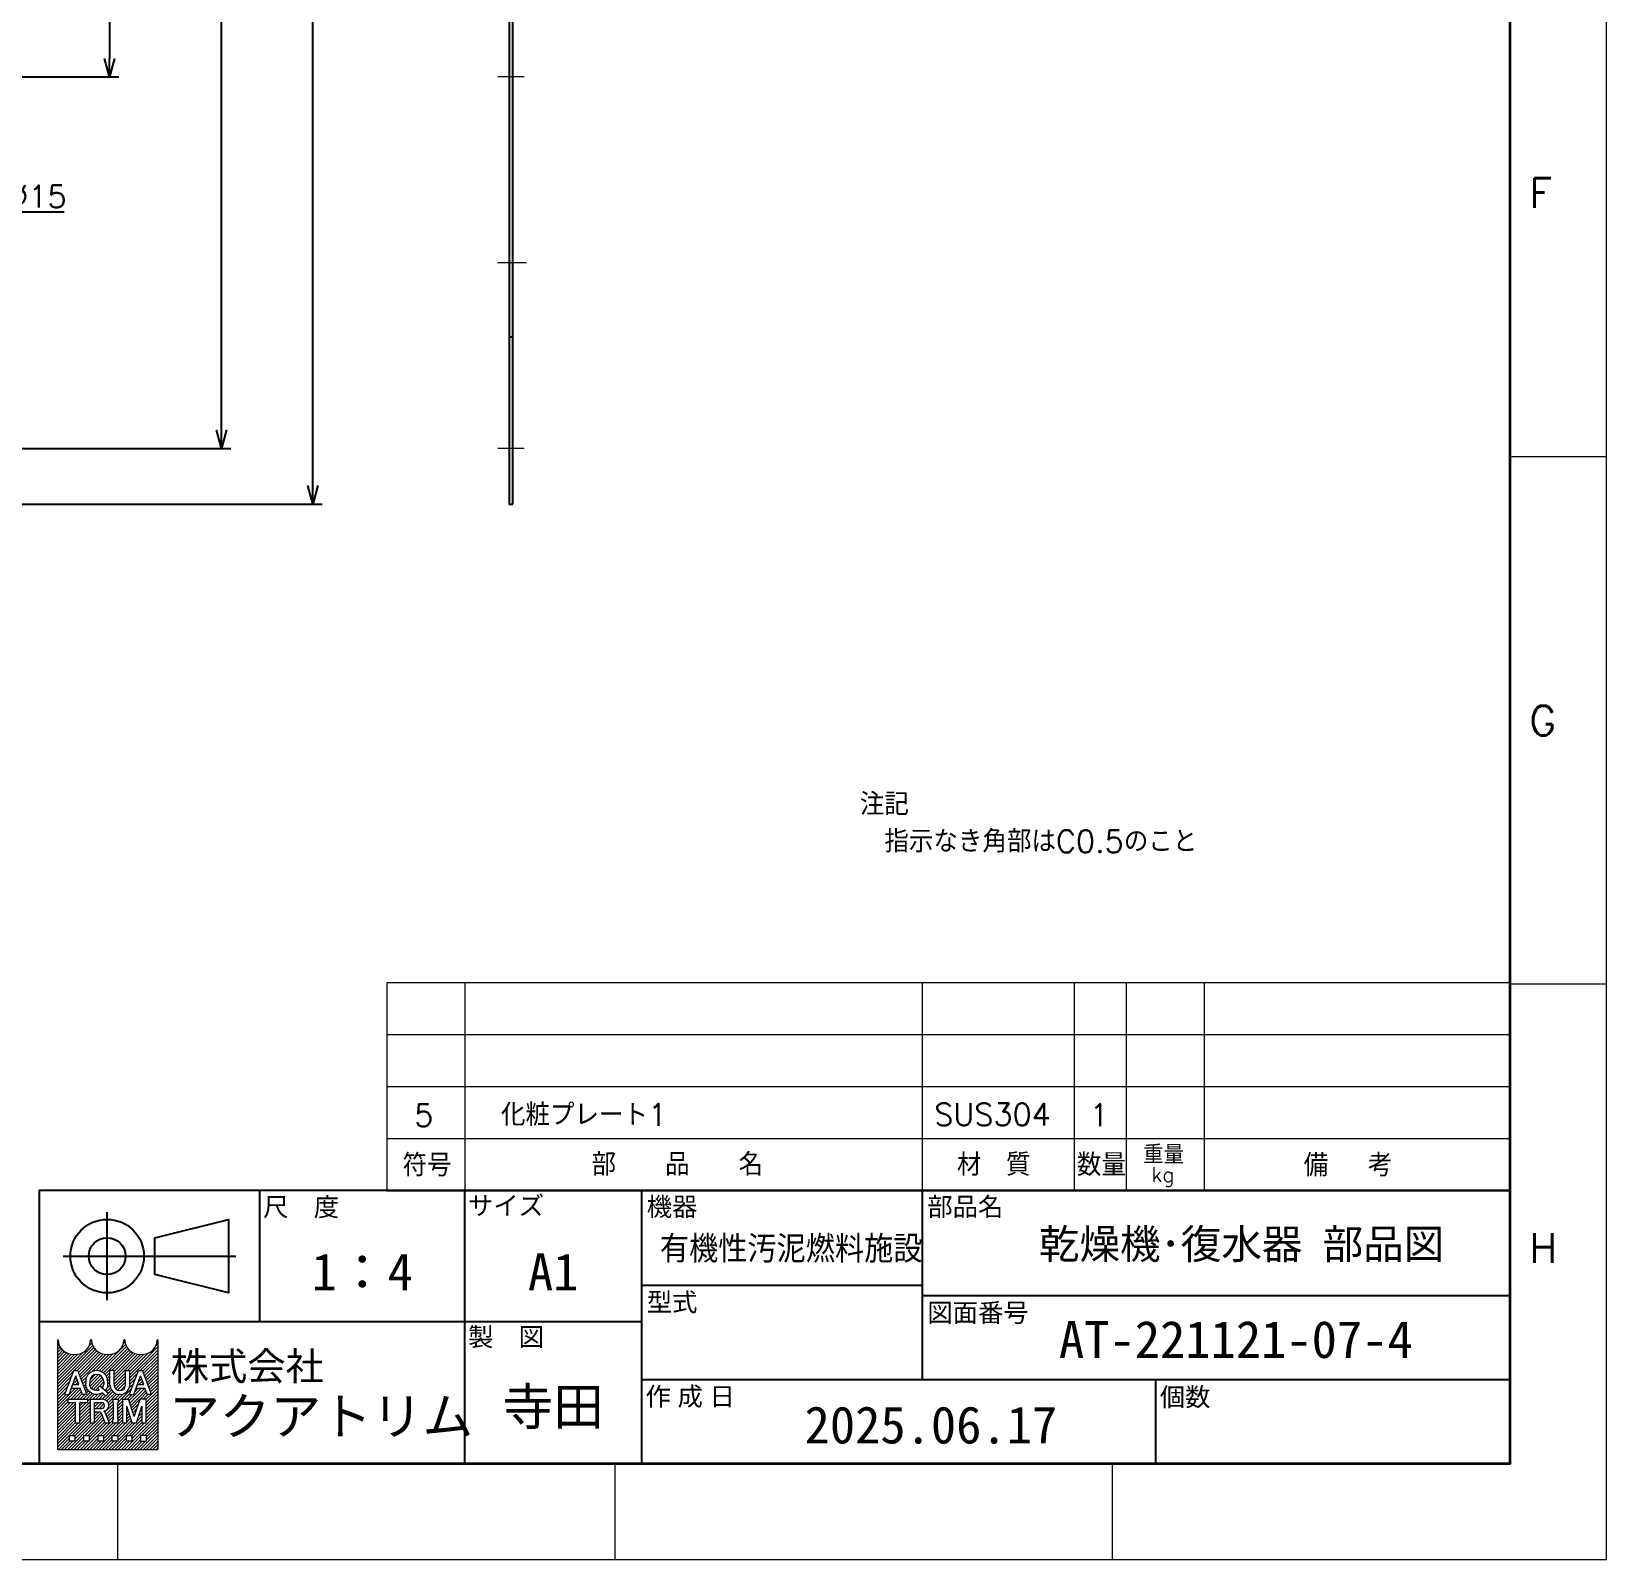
# Model space of a CAD drawing. Header units: millimetres. Extents: x 0 to 3313, y -19 to 2332.
# Drawn here: x 2465 to 3313, y 0 to 823 of the extents above; entities that cross this region are included whole.
import ezdxf
from ezdxf.enums import TextEntityAlignment as Align

# ---------------------------------------------------------------- set-up
doc = ezdxf.new("R2010")
doc.units = ezdxf.units.MM
doc.header["$LTSCALE"] = 1.6
doc.header["$PDMODE"] = 99
doc.header["$PDSIZE"] = 1
doc.linetypes.add('CENTER2', pattern=[28.575000000000003, 19.05, -3.175, 3.175, -3.175])
for name, color, linetype, lineweight in [('05_CENTER', 4, 'CENTER2', 13), ('07_TEXT', 3, 'Continuous', 13), ('08_DIM', 3, 'Continuous', 13), ('90_FRAME', 5, 'Continuous', 35)]:
    doc.layers.add(name, color=color, linetype=linetype, lineweight=lineweight)
doc.layers.add('91_BLANK', color=5, linetype='Continuous', lineweight=0, plot=False)
doc.styles.add('KSS_TXT', font='txt.shx', dxfattribs={"bigfont": 'extfont2.shx'})
doc.styles.add('MS_G', font='MS Gothic.ttf')
doc.styles.get("Standard").update_dxf_attribs({"font": 'txt.shx', "bigfont": 'extfont2.shx'})
doc.styles.add('表題用', font='MS PGothic.ttf')
doc.dimstyles.new('KSS_DIM', dxfattribs={"dimscale": 4, "dimtxt": 3, "dimasz": 2.5, "dimexe": 1.25, "dimexo": 0.625, "dimtad": 1, "dimdsep": 46, "dimtxsty": 'KSS_TXT', "dimblk": 'OPEN30', "dimcen": 0, "dimazin": 2, "dimtfac": 0.75, "dimtmove": 0, "dimatfit": 3, "dimldrblk": 'OPEN30', "dimfxl": 1.25, "dimtolj": 1, "dimarcsym": 0})
doc.dimstyles.new('KSS_DIM$3', dxfattribs={"dimscale": 4, "dimtxt": 3, "dimasz": 2.5, "dimexe": 1.25, "dimexo": 0.625, "dimtad": 1, "dimtih": 1, "dimtoh": 1, "dimdsep": 46, "dimtxsty": 'KSS_TXT', "dimblk": 'OPEN30', "dimcen": 0, "dimazin": 2, "dimtfac": 0.75, "dimtofl": 0, "dimtmove": 0, "dimatfit": 3, "dimldrblk": 'OPEN30', "dimfxl": 1.25, "dimtolj": 1, "dimarcsym": 0})

# ---------------------------------------------------------------- blocks, each defined once
blk = doc.blocks.new('_Open30')
at = {"color": 0, "linetype": 'ByBlock', "lineweight": -2}
for p, q in [((-1, 0.26794919), (0, 0)), ((0, 0), (-1, -0.26794919)), ((0, 0), (-1, 0))]:
    blk.add_line(p, q, dxfattribs=at)
blk = doc.blocks.new('*D166')
at = {"layer": '08_DIM', "color": 0, "lineweight": -2, "transparency": 16777216}
for p, q in [((2374.692691180025, 1698.292755810361), (2511.89322077834, 1698.292755810361)), ((2506.89322077834, 1688.292755810361), (2506.89322077834, 808.2927598088053)), ((2374.692691180025, 798.2927598088053), (2511.89322077834, 798.2927598088053))]:
    blk.add_line(p, q, dxfattribs=at)
at = {"layer": 'Defpoints', "color": 0, "transparency": 16777216}
for p in [(2372.192691180025, 1698.292755810361), (2372.192691180025, 798.2927598088053), (2506.89322077834, 798.2927598088053)]:
    blk.add_point(p, dxfattribs=at)
at = {"layer": '08_DIM', "color": 0, "lineweight": -2, "transparency": 16777216, "xscale": 10, "yscale": 10, "zscale": 10}
for p, rotation in [((2506.89322077834, 1698.292755810361), 90), ((2506.89322077834, 798.2927598088053), 270)]:
    blk.add_blockref('_Open30', p, dxfattribs=dict(at, rotation=rotation))
at = {"layer": '08_DIM', "color": 0, "transparency": 16777216, "insert": (2498.39322077834, 1248.292757809583), "char_height": 12, "attachment_point": 5, "rotation": 90, "style": 'KSS_TXT'}
blk.add_mtext('\\A1;900', dxfattribs=at)
blk = doc.blocks.new('*D167')
at = {"layer": '08_DIM', "color": 0, "lineweight": -2, "transparency": 16777216}
for p, q in [((2174.692691180025, 1898.292755800604), (2572.191176310666, 1898.292755800604)), ((2567.191176310666, 608.2927597968364), (2567.191176310666, 1888.292755800604)), ((2176.701650513314, 598.2927597968364), (2572.191176310666, 598.2927597968364))]:
    blk.add_line(p, q, dxfattribs=at)
at = {"layer": 'Defpoints', "color": 0, "transparency": 16777216}
for p in [(2172.192691180025, 1898.292755800604), (2567.191176310666, 1898.292755800604), (2174.201650513314, 598.2927597968364)]:
    blk.add_point(p, dxfattribs=at)
at = {"layer": '08_DIM', "color": 0, "lineweight": -2, "transparency": 16777216, "xscale": 10, "yscale": 10, "zscale": 10}
for p, rotation in [((2567.191176310666, 1898.292755800604), 90), ((2567.191176310666, 598.2927597968364), 270)]:
    blk.add_blockref('_Open30', p, dxfattribs=dict(at, rotation=rotation))
at = {"layer": '08_DIM', "color": 0, "transparency": 16777216, "insert": (2558.691176310666, 1248.29275779872), "char_height": 12, "attachment_point": 5, "rotation": 90, "style": 'KSS_TXT'}
blk.add_mtext('\\A1;1300', dxfattribs=at)
blk = doc.blocks.new('*D168')
at = {"layer": '08_DIM', "color": 0, "lineweight": -2, "transparency": 16777216}
for p, q in [((2392.360599697207, 1928.292757807597), (2621.300832567393, 1928.292757807597)), ((2616.300832567393, 578.2927578075969), (2616.300832567393, 1918.292757807597)), ((2392.360599697207, 568.2927578075969), (2621.300832567393, 568.2927578075969))]:
    blk.add_line(p, q, dxfattribs=at)
at = {"layer": 'Defpoints', "color": 0, "transparency": 16777216}
for p in [(2389.860599697207, 1928.292757807597), (2616.300832567393, 1928.292757807597), (2389.860599697207, 568.2927578075969)]:
    blk.add_point(p, dxfattribs=at)
at = {"layer": '08_DIM', "color": 0, "lineweight": -2, "transparency": 16777216, "xscale": 10, "yscale": 10, "zscale": 10}
for p, rotation in [((2616.300832567393, 1928.292757807597), 90), ((2616.300832567393, 568.2927578075969), 270)]:
    blk.add_blockref('_Open30', p, dxfattribs=dict(at, rotation=rotation))
at = {"layer": '08_DIM', "color": 0, "transparency": 16777216, "insert": (2607.800832567393, 1248.292757807597), "char_height": 12, "attachment_point": 5, "rotation": 90, "style": 'KSS_TXT'}
blk.add_mtext('\\A1;1360', dxfattribs=at)
blk = doc.blocks.new('*D188')
at = {"layer": '08_DIM', "color": 0, "lineweight": -2, "transparency": 16777216}
for p, q in [((2427.98458433707, 725.4373425049304), (2373.621831510655, 785.3342326297168)), ((2482.48458433707, 725.4373425049304), (2427.98458433707, 725.4373425049304))]:
    blk.add_line(p, q, dxfattribs=at)
at = {"layer": 'Defpoints', "color": 0, "transparency": 16777216}
for p in [(2356.820071783878, 803.8464142970304), (2366.901127619944, 792.7391052966424)]:
    blk.add_point(p, dxfattribs=at)
at = {"layer": '08_DIM', "color": 0, "lineweight": -2, "transparency": 16777216, "xscale": 10, "yscale": 10, "zscale": 10, "rotation": 132.2270602294796}
blk.add_blockref('_Open30', (2366.901127619944, 792.7391052966424), dxfattribs=at)
at = {"layer": '08_DIM', "color": 0, "transparency": 16777216, "insert": (2456.48458433707, 733.9456758382637), "char_height": 12, "attachment_point": 5, "style": 'KSS_TXT'}
blk.add_mtext('\\A1;2-%%C15', dxfattribs=at)

msp = doc.modelspace()

# ---------------------------------------------------------------- hatches: boundary and pattern name
at = {"layer": '90_FRAME', "lineweight": 5}
h = msp.add_hatch(dxfattribs=at)
h.set_pattern_fill('_USER', color=4, scale=1.2, angle=45, pattern_type=0)
h.set_pattern_definition([(45, (2.428014568067738e-06, 3.380257567187072e-07), (-0.8485281374238569, 0.848528137423857), [])])
edge = h.paths.add_edge_path()
edge.add_arc((2532.784011563459, 118.0443029261328), 0.2561589359989652, 90, 180)
edge.add_ellipse((2523.818448803494, 118.0443029261328), major_axis=(-8.709403823964816, 0), ratio=0.8823529411764706, start_angle=360, end_angle=540, ccw=False)
edge.add_arc((2514.85288604353, 118.0443029261328), 0.2561589359989652, 3.187317984128255, 180.0000000000261)
edge.add_ellipse((2505.887323283566, 118.0443029261328), major_axis=(-8.709403823964816, 0), ratio=0.8823529411764706, start_angle=360, end_angle=540, ccw=False)
edge.add_arc((2496.921760523602, 118.0443029261328), 0.2561589359989652, 3.187317984128255, 180)
edge.add_ellipse((2487.956197763638, 118.0443029261328), major_axis=(-8.709403823964816, 0), ratio=0.8823529411764706, start_angle=360, end_angle=540, ccw=False)
edge.add_arc((2478.990635003674, 118.0443029261328), 0.2561589359989652, 3.187317984128255, 90)
edge.add_line((2478.990635003674, 118.3004618621339), (2478.990635003674, 59.12774764637243))
edge.add_line((2478.990635003674, 59.12774764637061), (2532.784011563457, 59.12774764637061))
edge.add_line((2532.784011563459, 59.12774764637061), (2532.784011563459, 118.3004618621303))
h.paths.add_polyline_path([(2487.66487877106, 101.6977199126409), (2489.788746144333, 101.6977199126409), (2494.618467985672, 88.95125125733057), (2494.618467985672, 88.88977311269218), (2492.31913091058, 88.88977311269218), (2491.116768427358, 92.26639753210247), (2486.388088275232, 92.26639753210247), (2487.081315743436, 94.2132054456938), (2490.423540959158, 94.2132054456938), (2488.726812457696, 98.97817023052949), (2485.134494004816, 88.88977311269218), (2482.835156929721, 88.88977311269218), (2482.835156929721, 88.95125125733057)], flags=16)
edge = h.paths.add_edge_path(flags=16)
edge.add_ellipse((2499.963838488116, 96.06222332066272), major_axis=(-5.8916555279762, 0), ratio=0.9565217391304346, start_angle=180, end_angle=360, ccw=False)
edge.add_line((2505.855494016092, 96.06222332066272), (2505.855494016092, 94.52526970466852))
edge.add_ellipse((2499.963838488116, 94.52526970466852), major_axis=(-5.8916555279762, 0), ratio=0.9565217391304346, start_angle=142.1052553177129, end_angle=180, ccw=False)
edge.add_line((2504.613182037477, 91.06387544701602), (2502.962457058112, 92.42409125054064))
edge.add_ellipse((2499.963838488116, 94.67598871228392), major_axis=(3.75679118758396, 0), ratio=0.9950358206786509, start_angle=-37.0427632869818, end_angle=0)
edge.add_line((2503.720624959607, 94.67584359503917), (2503.720624959607, 95.91150431304732))
edge.add_ellipse((2499.963838488116, 95.91150431304732), major_axis=(3.75678647149081, 0), ratio=0.9947182625257321, start_angle=360, end_angle=540)
edge.add_line((2496.207052016625, 95.91150431304732), (2496.207052016625, 94.6758569709159))
edge.add_ellipse((2499.963838488116, 94.67598871228392), major_axis=(3.75679118758396, 0), ratio=0.9950358206786509, start_angle=-180, end_angle=-65.75794872216291)
edge.add_line((2501.506348242825, 91.26747993830713), (2500.4603937385, 92.28544412584733))
edge.add_line((2500.460393738498, 92.28544412584552), (2501.595038929112, 93.49027929634349))
edge.add_line((2501.595038929112, 93.4902792963453), (2506.339262864996, 89.58098583213132))
edge.add_line((2506.339262864994, 89.5809858321295), (2504.856736798023, 88.00674962027688))
edge.add_line((2504.856736798026, 88.0067496202787), (2503.07578545746, 89.74004172519153))
edge.add_ellipse((2499.963838488116, 94.52526970466852), major_axis=(-5.8916555279762, 0), ratio=0.9565217391304346, start_angle=0, end_angle=121.88362473889401, ccw=False)
edge.add_line((2494.07218296014, 94.52526970466852), (2494.07218296014, 96.06222332066272))
h.paths.add_polyline_path([(2494.999432772534, 86.32818375270244), (2494.999432772534, 84.5350712007089), (2491.157048732549, 84.5350712007089, 0.4142135623730951), (2490.900889796548, 84.27891226470956), (2490.900889796548, 73.52023695275375), (2488.59545937256, 73.52023695275375), (2488.59545937256, 84.27891226470956, 0.4142135623730951), (2488.339300436562, 84.5350712007089), (2484.496916396577, 84.5350712007089), (2484.496916396577, 86.32818375270244)], flags=16)
edge = h.paths.add_edge_path(flags=16)
edge.add_line((2496.459497088164, 86.32818375270244), (2502.35115261614, 86.32818375270244))
edge.add_ellipse((2502.351152616136, 82.95894590900161), major_axis=(-4.134945875879031, 7.595772347314229e-16), ratio=0.8148203011203055, start_angle=111.38697473498539, end_angle=270, ccw=False)
edge.add_arc((2502.985257251928, 78.39289031076214), 1.674818033710892, 22.272952259934925, 58.5531130129101, ccw=False)
edge.add_line((2504.535115011853, 79.02767875586642), (2506.742257428013, 73.62270052715348))
edge.add_line((2506.742257428015, 73.62270052715348), (2506.742257428015, 73.52023695275375))
edge.add_line((2506.742257428015, 73.52023695275375), (2504.257515748826, 73.52023695275375))
edge.add_line((2504.257515748826, 73.52023695275375), (2502.307650511496, 78.94771842802538))
edge.add_arc((2501.357145190688, 78.56507232130707), 1.02463574399587, 21.92829786654815, 90)
edge.add_line((2501.357145190688, 79.58970806530078), (2498.841775192951, 79.58970806530078))
edge.add_line((2498.84177519295, 79.58970806530078), (2498.84177519295, 81.38282061729433))
edge.add_line((2498.84177519295, 81.38282061729433), (2502.658543339333, 81.38282061729433))
edge.add_arc((2502.603584884776, 82.95894590900161), 1.577083183248922, 271.9970571044071, 448.0029428955929)
edge.add_line((2502.658543339339, 84.5350712007089), (2498.764927512154, 84.5350712007089))
edge.add_line((2498.764927512153, 84.5350712007089), (2498.764927512153, 73.52023695275375))
edge.add_line((2498.764927512153, 73.52023695275375), (2496.459497088162, 73.52023695275375))
edge.add_line((2496.459497088164, 73.52023695275375), (2496.459497088164, 86.32818375270244))
h.paths.add_polyline_path([(2507.039615355666, 101.6977199126409), (2509.345045779658, 101.6977199126409), (2509.345045779658, 94.52526970466852, 0.175030561155744), (2510.36206541662, 91.58973104410461, 0.2571496110314638), (2514.475840606674, 91.58973104410461, 0.1750305611562702), (2515.492860243632, 94.52526970467761), (2515.492860243632, 101.6977199126409), (2517.798290667624, 101.6977199126409), (2517.798290667624, 94.06187212229952, -0.3793912406243967), (2512.803191415643, 88.88977311269218), (2512.034714607643, 88.88977311269218, -0.3793912406243716), (2507.039615355666, 94.06187212229952)], flags=16)
h.paths.add_polyline_path([(2508.684833381887, 86.32818375270244), (2511.502581677878, 86.32818375270244), (2511.502581677878, 84.5350712007089, 0.4142135623730951), (2511.24642274188, 84.27891226470956), (2511.24642274188, 75.56950844074481, 0.4142135623730951), (2511.502581677878, 75.3133495047473), (2511.502581677878, 73.52023695275375), (2508.684833381887, 73.52023695275375), (2508.684833381887, 75.3133495047473, 0.4142135623730951), (2508.940992317888, 75.56950844074481), (2508.940992317888, 84.27891226470956, 0.4142135623730951), (2508.684833381887, 84.5350712007089)], flags=16)
h.paths.add_polyline_path([(2513.810508226824, 86.32818375270244), (2517.155838741566, 86.32818375270244), (2520.214481626799, 77.0259742398407), (2523.273124512032, 86.32818375270244), (2526.620577930842, 86.32818375270244), (2526.620577930842, 73.52023695275375), (2524.315147506853, 73.52023695275375), (2524.315147506853, 82.48579971271784), (2521.367196838795, 73.52023695275375), (2519.061766414806, 73.52023695275375), (2516.113815746744, 82.48579971271784), (2516.115938650817, 73.52023695275375), (2513.810508226824, 73.52023695275375)], flags=16)
h.paths.add_polyline_path([(2522.498218294798, 101.6977199126409), (2524.622085668072, 101.6977199126409), (2529.451807509411, 88.95125125733057), (2529.451807509411, 88.88977311269218), (2527.152470434315, 88.88977311269218), (2525.950107951097, 92.26639753210247), (2521.221427798971, 92.26639753210247), (2521.914655267171, 94.2132054456938), (2525.256880482897, 94.2132054456938), (2523.560151981435, 98.97817023052949), (2519.967833528551, 88.88977311269218), (2517.668496453456, 88.88977311269218), (2517.668496453456, 88.95125125733057)], flags=16)
h.paths.add_polyline_path([(2485.138449467651, 66.81251572633983), (2488.212356699636, 66.81251572633983), (2488.212356699636, 63.73860849435323), (2485.138449467651, 63.73860849435323)], flags=16)
h.paths.add_polyline_path([(2492.82321754762, 66.81251572633983), (2495.897124779605, 66.81251572633983), (2495.897124779605, 63.73860849435323), (2492.82321754762, 63.73860849435323)], flags=16)
h.paths.add_polyline_path([(2500.507985627589, 66.81251572633983), (2503.581892859574, 66.81251572633983), (2503.581892859574, 63.73860849435323), (2500.507985627589, 63.73860849435323)], flags=16)
h.paths.add_polyline_path([(2508.192753707558, 66.81251572633983), (2511.266660939543, 66.81251572633983), (2511.266660939543, 63.73860849435323), (2508.192753707558, 63.73860849435323)], flags=16)
h.paths.add_polyline_path([(2515.877521787528, 66.81251572633983), (2518.951429019512, 66.81251572633983), (2518.951429019512, 63.73860849435323), (2515.877521787528, 63.73860849435323)], flags=16)
h.paths.add_polyline_path([(2523.562289867497, 66.81251572633983), (2526.636197099482, 66.81251572633983), (2526.636197099482, 63.73860849435323), (2523.562289867497, 63.73860849435323)], flags=16)

# ---------------------------------------------------------------- linework, layer by layer
at = {"color": 0}
msp.add_line((2722.057331113672, 658.2927578037516), (2724.057331113672, 658.2927578037516), dxfattribs=at)
msp.add_lwpolyline([(2724.057331118554, 568.2927578075132), (2724.057331118554, 1928.292757807517), (2722.057331118554, 1928.292757807517), (2722.057331118554, 568.2927578075132)], close=True, dxfattribs=at)
at = {"layer": '05_CENTER'}
for p, q in [((2730.14168543294, 798.29275980496), (2715.91800626073, 798.29275980496)), ((2730.14168543294, 598.2927598147171), (2715.91800626073, 598.2927598147171))]:
    msp.add_line(p, q, dxfattribs=at)
at = {"layer": '05_CENTER', "color": 9}
msp.add_line((2715.661331525222, 698.3666263916557), (2731.287580172913, 698.3666263916557), dxfattribs=at)
at = {"layer": '90_FRAME', "color": 4, "lineweight": 13}
for p, q in [((3312.803439193518, 593.7459468942131), (3260.955724908015, 593.7459468942131)), ((2656.069992768332, 310.7016214586315), (3260.955701801782, 310.7016214586315)), ((2656.070015874565, 310.7016214586315), (2656.070015874565, 198.7016244671281)), ((2698.070010624573, 310.7016214586315), (2698.070010624573, 198.7016244671281)), ((2944.431898635686, 310.7016214586315), (2944.431898635686, 198.7016244671281)), ((3026.208353593613, 310.7016214586315), (3026.208353593628, 198.7016244671281)), ((3054.208350093614, 310.7016214586315), (3054.20835009363, 198.7016244671281)), ((3096.208344843624, 310.7016214586315), (3096.208344843623, 198.7016244671281)), ((3312.803439193518, 309.7570713953615), (3260.955724908015, 309.7570713953615)), ((2656.069992768332, 282.7016199634972), (3260.955701801782, 282.7016199634972)), ((2656.069992768332, 254.7016214586315), (3260.955701801782, 254.7016214586315)), ((2656.069992768332, 226.7016214586315), (3260.955701801782, 226.7016214586315)), ((2511.370527766548, -1.126752522395691e-07), (2511.370527766548, 51.61591018200809)), ((2779.104147765468, -1.126752522395691e-07), (2779.104147765468, 51.61591018200809)), ((3046.837767764388, -1.126752522395691e-07), (3046.837767764388, 51.61591018200809))]:
    msp.add_line(p, q, dxfattribs=at)
at = {"layer": '90_FRAME', "color": 0, "lineweight": 25}
for p, q in [((2587.755724910732, 127.9873387531256), (2587.755724910732, 198.7016244671281)), ((2698.070010624573, 51.61591018200807), (2698.070010624573, 198.7016244671281)), ((2793.384296338414, 51.61591018200807), (2793.384296338414, 198.7016244671281)), ((2944.431898635686, 198.7016244671281), (2944.431898635686, 96.8730530389671)), ((2505.585724911065, 139.5844816102249), (2505.585724911065, 187.1044816100325)), ((2481.825724911161, 163.3444816101251), (2574.885724910784, 163.3444816101251)), ((2793.384296338414, 147.7873387530485), (2944.431898635686, 147.7873387530485)), ((2944.431898635686, 142.1301958959261), (3260.955724908015, 142.1301958959261)), ((2793.384296338414, 127.9873387531256), (2468.955724911213, 127.9873387531256)), ((2793.384296338414, 96.8730530389671), (3260.955724908015, 96.8730530389671)), ((3069.927153480171, 96.8730530389671), (3069.927153480171, 51.61591018200807))]:
    msp.add_line(p, q, dxfattribs=at)
at = {"layer": '90_FRAME', "color": 7, "lineweight": 25}
msp.add_line((2656.070015874565, 198.7016244671281), (3260.955724908015, 198.7016244671281), dxfattribs=at)
at = {"layer": '90_FRAME', "color": 4, "lineweight": 5}
for p, q in [((2478.990635003674, 59.12774764637061), (2478.990635003674, 118.3004618621339)), ((2532.784011563459, 118.3004618621339), (2532.784011563459, 59.12774764637061)), ((2482.835156929721, 88.95125125733057), (2487.66487877106, 101.6977199126409)), ((2485.134494004816, 88.88977311269218), (2488.726812457696, 98.97817023052949)), ((2486.388088275232, 92.26639753210247), (2487.081315743436, 94.2132054456938)), ((2487.081315743436, 94.2132054456938), (2490.423540959158, 94.2132054456938)), ((2487.66487877106, 101.6977199126409), (2489.788746144333, 101.6977199126409)), ((2490.423540959158, 94.2132054456938), (2488.726812457696, 98.97817023052949)), ((2494.618467985672, 88.95125125733057), (2489.788746144333, 101.6977199126409)), ((2494.07218296014, 96.06222332066272), (2494.07218296014, 94.52526970466852)), ((2496.207052016625, 95.91150431304732), (2496.207052016625, 94.68194142025231)), ((2500.460393738498, 92.28544412584552), (2501.595038929112, 93.4902792963453)), ((2501.595038929112, 93.4902792963453), (2506.339262864994, 89.5809858321295)), ((2503.720624959607, 95.91150431304732), (2503.720624959607, 94.68194142025231)), ((2505.855494016092, 96.06222332066272), (2505.855494016092, 94.52526970466852)), ((2507.039615355666, 94.06187212229952), (2507.039615355666, 101.6977199126409)), ((2509.345045779658, 101.6977199126409), (2507.039615355666, 101.6977199126409)), ((2509.345045779658, 94.52526970466852), (2509.345045779658, 101.6977199126409)), ((2515.492860243632, 94.52526970466852), (2515.492860243632, 101.6977199126409)), ((2515.492860243632, 101.6977199126409), (2517.798290667624, 101.6977199126409)), ((2517.668496453456, 88.95125125733057), (2522.498218294798, 101.6977199126409)), ((2517.798290667624, 94.06187212229952), (2517.798290667624, 101.6977199126409)), ((2519.967833528551, 88.88977311269218), (2523.560151981435, 98.97817023052949)), ((2521.221427798971, 92.26639753210247), (2521.914655267171, 94.2132054456938)), ((2521.914655267171, 94.2132054456938), (2525.256880482897, 94.2132054456938)), ((2522.498218294798, 101.6977199126409), (2524.622085668072, 101.6977199126409)), ((2525.256880482897, 94.2132054456938), (2523.560151981435, 98.97817023052949)), ((2529.451807509411, 88.95125125733057), (2524.622085668072, 101.6977199126409)), ((2482.835156929721, 88.88977311269218), (2482.835156929721, 88.95125125733057)), ((2482.835156929721, 88.95125125733057), (2482.835156929721, 88.95125125733057)), ((2482.835156929721, 88.88977311269218), (2482.835156929721, 88.95125125733057)), ((2482.835156929721, 88.88977311269218), (2485.134494004816, 88.88977311269218)), ((2484.496916396577, 86.32818375270244), (2494.999432772534, 86.32818375270244)), ((2484.496916396577, 86.32818375270244), (2484.496916396577, 84.5350712007089)), ((2486.388088275232, 92.26639753210247), (2491.116768427358, 92.26639753210247)), ((2492.31913091058, 88.88977311269218), (2491.116768427358, 92.26639753210247)), ((2494.618467985672, 88.88977311269218), (2492.31913091058, 88.88977311269218)), ((2494.618467985672, 88.88977311269218), (2494.618467985672, 88.95125125733057)), ((2494.999432772534, 86.32818375270244), (2494.999432772534, 84.5350712007089)), ((2496.459497088164, 86.32818375270244), (2496.459497088164, 73.52023695275375)), ((2496.459497088164, 86.32818375270244), (2502.351152616136, 86.32818375270244)), ((2500.460393738498, 92.28544412584552), (2501.506348242825, 91.26747993830713)), ((2502.962457058112, 92.42409125054064), (2504.613182037477, 91.06387544701602)), ((2503.07578545746, 89.74004172519153), (2504.856736798026, 88.0067496202787)), ((2504.856736798026, 88.0067496202787), (2506.339262864994, 89.5809858321295)), ((2508.684833381887, 86.32818375270244), (2511.502581677878, 86.32818375270244)), ((2508.684833381887, 86.32818375270244), (2508.684833381887, 84.5350712007089)), ((2511.502581677878, 86.32818375270244), (2511.502581677878, 84.5350712007089)), ((2512.803191415643, 88.88977311269218), (2512.034714607647, 88.88977311269218)), ((2513.810508226824, 86.32818375270244), (2513.810508226824, 73.52023695275375)), ((2513.810508226824, 86.32818375270244), (2517.155838741566, 86.32818375270244)), ((2520.214481626799, 77.0259742398407), (2517.155838741566, 86.32818375270244)), ((2517.668496453456, 88.88977311269218), (2517.668496453456, 88.95125125733057)), ((2517.668496453456, 88.95125125733057), (2517.668496453456, 88.95125125733057)), ((2517.668496453456, 88.88977311269218), (2517.668496453456, 88.95125125733057)), ((2517.668496453456, 88.88977311269218), (2519.967833528551, 88.88977311269218)), ((2520.214481626799, 77.0259742398407), (2523.273124512032, 86.32818375270244)), ((2521.221427798971, 92.26639753210247), (2525.950107951097, 92.26639753210247)), ((2526.620577930842, 86.32818375270244), (2523.273124512032, 86.32818375270244)), ((2527.152470434315, 88.88977311269218), (2525.950107951097, 92.26639753210247)), ((2526.620577930842, 73.52023695275375), (2526.620577930842, 86.32818375270244)), ((2529.451807509411, 88.88977311269218), (2527.152470434315, 88.88977311269218)), ((2529.451807509411, 88.88977311269218), (2529.451807509411, 88.95125125733057)), ((2484.496916396577, 84.5350712007089), (2488.339300436562, 84.5350712007089)), ((2488.59545937256, 73.52023695275375), (2488.59545937256, 84.27891226470956)), ((2490.900889796548, 73.52023695275375), (2490.900889796548, 84.27891226470956)), ((2491.157048732549, 84.5350712007089), (2494.999432772534, 84.5350712007089)), ((2498.764927512153, 73.52023695275375), (2498.764927512153, 84.5350712007089)), ((2498.764927512153, 84.5350712007089), (2502.658543339339, 84.5350712007089)), ((2498.84177519295, 79.58970806530078), (2498.84177519295, 81.38282061729433)), ((2498.84177519295, 81.38282061729433), (2502.658543339339, 81.38282061729433)), ((2498.84177519295, 79.58970806530078), (2501.357145190688, 79.58970806530078)), ((2502.307650511496, 78.94771842802538), (2504.257515748826, 73.52023695275375)), ((2504.535115011853, 79.02767875586824), (2506.742257428015, 73.62270052715348)), ((2508.940992317888, 75.56950844074481), (2508.940992317888, 84.27891226470956)), ((2511.24642274188, 75.56950844074481), (2511.24642274188, 84.27891226470956)), ((2516.115938650817, 73.52023695275375), (2516.113815746744, 82.48579971271784)), ((2519.061766414806, 73.52023695275375), (2516.113815746744, 82.48579971271784)), ((2521.367196838795, 73.52023695275375), (2524.315147506853, 82.48579971271784)), ((2524.315147506853, 82.48579971271784), (2524.315147506853, 73.52023695275375)), ((2488.59545937256, 73.52023695275375), (2490.900889796548, 73.52023695275375)), ((2496.459497088164, 73.52023695275375), (2498.764927512153, 73.52023695275375)), ((2504.257515748826, 73.52023695275375), (2506.742257428015, 73.52023695275375)), ((2506.742257428015, 73.62270052715348), (2506.742257428015, 73.52023695275375)), ((2508.684833381887, 73.52023695275375), (2508.684833381887, 75.3133495047473)), ((2508.684833381887, 73.52023695275375), (2511.502581677878, 73.52023695275375)), ((2511.502581677878, 73.52023695275375), (2511.502581677878, 75.3133495047473)), ((2513.810508226824, 73.52023695275375), (2516.115938650817, 73.52023695275375)), ((2519.061766414806, 73.52023695275375), (2521.367196838795, 73.52023695275375)), ((2524.315147506853, 73.52023695275375), (2526.620577930842, 73.52023695275375)), ((2485.138449467651, 66.81251572633983), (2488.212356699636, 66.81251572633983)), ((2485.138449467651, 66.81251572633983), (2485.138449467651, 63.73860849435323)), ((2488.212356699636, 63.73860849435323), (2485.138449467651, 63.73860849435323)), ((2488.212356699636, 66.81251572633983), (2488.212356699636, 63.73860849435323)), ((2492.82321754762, 66.81251572633983), (2495.897124779605, 66.81251572633983)), ((2492.82321754762, 66.81251572633983), (2492.82321754762, 63.73860849435323)), ((2495.897124779605, 63.73860849435323), (2492.82321754762, 63.73860849435323)), ((2495.897124779605, 66.81251572633983), (2495.897124779605, 63.73860849435323)), ((2500.507985627589, 66.81251572633983), (2503.581892859574, 66.81251572633983)), ((2500.507985627589, 66.81251572633983), (2500.507985627589, 63.73860849435323)), ((2503.581892859574, 63.73860849435323), (2500.507985627589, 63.73860849435323)), ((2503.581892859574, 66.81251572633983), (2503.581892859574, 63.73860849435323)), ((2508.192753707558, 66.81251572633983), (2511.266660939543, 66.81251572633983)), ((2508.192753707558, 66.81251572633983), (2508.192753707558, 63.73860849435323)), ((2511.266660939543, 63.73860849435323), (2508.192753707558, 63.73860849435323)), ((2511.266660939543, 66.81251572633983), (2511.266660939543, 63.73860849435323)), ((2515.877521787528, 66.81251572633983), (2518.951429019512, 66.81251572633983)), ((2515.877521787528, 66.81251572633983), (2515.877521787528, 63.73860849435323)), ((2518.951429019512, 63.73860849435323), (2515.877521787528, 63.73860849435323)), ((2518.951429019512, 66.81251572633983), (2518.951429019512, 63.73860849435323)), ((2526.636197099482, 66.81251572633983), (2523.562289867497, 66.81251572633983)), ((2523.562289867497, 66.81251572633983), (2523.562289867497, 63.73860849435323)), ((2523.562289867497, 63.73860849435323), (2526.636197099482, 63.73860849435323)), ((2526.636197099482, 66.81251572633983), (2526.636197099482, 63.73860849435323)), ((2532.784011563459, 59.12774764637061), (2478.990635003674, 59.12774764637061))]:
    msp.add_line(p, q, dxfattribs=at)
at = {"layer": '90_FRAME'}
msp.add_lwpolyline([(155.3836106315844, 51.61591018200809), (3260.955724908015, 51.61591018200807), (3260.955724908015, 2271.831485601825), (155.3836106315844, 2271.831485601825)], close=True, dxfattribs=at)
at = {"layer": '90_FRAME', "color": 0, "lineweight": 25}
msp.add_lwpolyline([(2468.955724911213, 51.61591018200807), (3260.955724908015, 51.61591018200807), (3260.955724908015, 198.7016244671281), (2468.955724911213, 198.7016244671281)], close=True, dxfattribs=at)
msp.add_lwpolyline([(2531.325724910964, 173.2444816100865), (2570.925724910803, 183.1444816100479), (2570.925724910803, 143.5444816102095), (2531.325724910964, 153.4444816101673), (2531.325724910964, 173.2444816100865)], dxfattribs=at)
for radius in [19.79999999992, 9.89999999996]:
    msp.add_circle((2505.585724911065, 163.3444816101251), radius, dxfattribs=at)
at = {"layer": '90_FRAME', "color": 4, "lineweight": 5}
for centre, radius, start, end in [((2478.990635003674, 118.0443029261328), 0.2561589359989652, 0, 90), ((2496.921760523602, 118.0443029261328), 0.2561589359989652, 0, 180), ((2496.921760523602, 118.0443029261328), 0.2561589359989652, 0, 90), ((2514.85288604353, 118.0443029261328), 0.2561589359989652, 0, 180), ((2532.784011563459, 118.0443029261328), 0.2561589359989652, 90, 180), ((2512.454759294769, 94.29357091348675), 5.420098542558598, 182.4500309922613, 265.5552572885243), ((2513.917997784466, 94.46562951004444), 4.573340900382642, 179.2527938813868, 218.9645718468802), ((2512.383146728521, 94.29357091348675), 5.420098542558598, 274.4447427114757, 357.5499690077386), ((2510.919908238824, 94.46562951004444), 4.573340900382127, 321.0354281531198, 0.7472061186132525), ((2512.418953011647, 95.3246657339073), 4.263862534800127, 241.157727808319, 298.842272191681), ((2488.339300436562, 84.27891226470956), 0.2561589359989652, 0, 90), ((2491.157048732549, 84.27891226470956), 0.2561589359989652, 90, 180), ((2501.357145190688, 78.56507232130707), 1.024635743995861, 21.92829786655025, 90), ((2502.603584884776, 82.95894590900161), 1.577083183248922, 271.997057104354, 88.00294289554164), ((2502.985257251928, 78.39289031076214), 1.674818033710921, 22.27295225998095, 58.55311301286322), ((2508.684833381887, 84.27891226470956), 0.2561589359989652, 0, 90), ((2511.502581677878, 84.27891226470956), 0.2561589359989652, 90, 180), ((2508.684833381887, 75.56950844074481), 0.2561589359989652, 270, 0), ((2511.502581677878, 75.56950844074481), 0.2561589359989652, 180, 270)]:
    msp.add_arc(centre, radius, start, end, dxfattribs=at)
for centre, major_axis, ratio, start_param, end_param in [((2487.956197763638, 118.0443029261328), (-8.709403823964816, 0), 0.8823529411764706, 6.283185307179586, 9.42477796076938), ((2505.887323283566, 118.0443029261328), (-8.709403823964816, 0), 0.8823529411764706, 6.283185307179586, 9.42477796076938), ((2523.818448803494, 118.0443029261328), (-8.709403823964816, 0), 0.8823529411764706, 6.283185307179586, 9.42477796076938), ((2499.963838488116, 96.06222332066272), (-5.8916555279762, 0), 0.9565217391304346, 3.141592653589793, 6.283185307179586), ((2499.963838488116, 95.91150431304732), (3.75678647149081, 0), 0.9947182625257321, 6.283185307179586, 9.42477796076938), ((2502.351152616136, 82.95894590900161), (-4.134945875879031, 7.595772347314198e-16), 0.8148203011203053, 1.944069452961235, 4.71238898038469)]:
    msp.add_ellipse(centre, major_axis=major_axis, ratio=ratio, start_param=start_param, end_param=end_param, dxfattribs=at)
at = {"layer": '90_FRAME', "color": 4, "lineweight": 5, "extrusion": (0, 0, -1)}
for centre, major_axis, ratio, start_param, end_param in [((2499.963838488116, 94.52526970466852), (-5.8916555279762, 0), 0.9565217391304346, 4.155914751220672, 6.283185307179586), ((2499.963838488116, 94.67598871228392), (3.75679118758396, 0), 0.9950358206786509, 7.430878021738927, 9.42477796076938), ((2499.963838488116, 94.67598871228392), (3.75679118758396, 0), 0.9950358206786509, 6.283185307179586, 6.929703490574296), ((2499.963838488116, 94.52526970466852), (-5.8916555279762, 0), 0.9565217391304346, 3.141592653589793, 3.802980717498315)]:
    msp.add_ellipse(centre, major_axis=major_axis, ratio=ratio, start_param=start_param, end_param=end_param, dxfattribs=at)
at = {"layer": '91_BLANK'}
msp.add_lwpolyline([(-8.093381893559126e-07, -1.126752522395691e-07), (3312.803439188015, -1.126752522395691e-07), (3312.803439188015, 2331.679199898026), (-8.093381893559126e-07, 2331.679199898026)], close=True, dxfattribs=at)

# ---------------------------------------------------------------- texts
at = {"layer": '07_TEXT', "ltscale": 2, "insert": (2910.803318348002, 412.7233233551206), "char_height": 12, "attachment_point": 1}
msp.add_mtext_dynamic_manual_height_columns('注記\\P\u3000指示なき角部はC0.5のこと', width=218.7010244882963, gutter_width=15, heights=[0], dxfattribs=at)
at = {"layer": '90_FRAME', "color": 0, "lineweight": 13, "style": 'KSS_TXT'}
for s, p in [('F', (3271.262776154246, 735.740384643639)), ('G', (3271.262776154246, 451.7515091447873)), ('H', (3271.262776154246, 167.7626336459356))]:
    msp.add_text(s, height=16, dxfattribs=at).set_placement(p, align=Align.MIDDLE_LEFT)
at = {"layer": '90_FRAME', "color": 3, "lineweight": 13}
for s, height, p in [('化粧プレート1', 12, (2717.577544646552, 233.4998177828933)), ('SUS304', 12, (2950.877395667214, 233.6589873006726)), ('重量', 10, (3063.355111471703, 213.0730870623581)), ('符号', 12, (2664.621994252741, 206.3275106742893)), ('部\u3000\u3000品\u3000\u3000名', 12, (2766.350850651698, 206.7630661754027)), ('材\u3000質', 12, (2963.105646341352, 206.6188954248648)), ('数量', 12, (3027.678922044203, 206.528707713084)), ('備  考', 12, (3149.730082373996, 206.3275106742893)), ('kg', 8, (3067.77497053342, 203.2883888732092))]:
    msp.add_text(s, height=height, dxfattribs=at).set_placement(p)
for s, p in [('5', (2676.039712852492, 239.1911235557189)), ('1', (3039.665221940936, 239.3923220896246))]:
    msp.add_text(s, height=12, dxfattribs=at).set_placement(p, align=Align.MIDDLE_CENTER)
at = {"layer": '90_FRAME', "color": 0, "style": '表題用'}
for s, p in [('尺\u3000度', (2589.549799594189, 189.8447367927615)), ('サイズ', (2699.864085308026, 190.5905521223899)), ('機器', (2796.102612217173, 190.0099838312849)), ('部品名', (2947.150214514453, 190.0099838312849)), ('型式', (2796.102612217173, 138.5956981172053)), ('図面番号', (2947.150214514449, 132.9385552600829)), ('製\u3000図', (2699.864146253703, 119.8762664083911)), ('作 成 日', (2795.412463368136, 87.80121205187925)), ('個数', (3072.302040467706, 87.52464831262068))]:
    msp.add_text(s, height=10, dxfattribs=at).set_placement(p, align=Align.MIDDLE_LEFT)
at = {"layer": '90_FRAME', "color": 0, "style": 'MS_G'}
msp.add_text('乾燥機･復水器 部品図', height=16, dxfattribs=at).set_placement((3116.341973591762, 161.8583705960455), align=Align.CENTER)
at = {"layer": '90_FRAME', "color": 0, "style": 'MS_G', "width": 0.9}
msp.add_text('有機性汚泥燃料施設', height=12.8, dxfattribs=at).set_placement((2803.147463597718, 161.2842602781881))
at = {"layer": '90_FRAME', "color": 0, "style": 'MS_G'}
msp.add_text('A1', height=20, dxfattribs=at).set_placement((2745.727153481491, 154.8587673244469), align=Align.MIDDLE)
for s, p in [('AT-221121-07-4', (3018.011112294846, 108.5143805856874)), ('2025.06.17', (2881.055564052571, 62.47935780311605))]:
    msp.add_text(s, height=20, dxfattribs=at).set_placement(p)
at = {"layer": '90_FRAME', "color": 4, "style": 'MS_G'}
msp.add_text('株式会社', height=15.12154285708176, dxfattribs=at).set_placement((2581.022604109666, 104.1125202362896), align=Align.MIDDLE_CENTER)
msp.add_text('アクアトリム', height=20, dxfattribs=at).set_placement((2538.936777746122, 67.18053213663848))
at = {"layer": '90_FRAME', "color": 0, "style": 'MS_G'}
for tag, p in [('1：4', (2642.912867767654, 154.8587673244469)), ('寺田', (2745.727153481491, 82.7301958961666))]:
    msp.add_attdef(tag, text='', height=20, dxfattribs=at).set_placement(p, align=Align.MIDDLE)

# ---------------------------------------------------------------- dimensions: what is measured, and where the dimension line sits
at = {"layer": '08_DIM'}
for base, p1, p2, picture, middle in [((2616.300832567393, 1928.292757807597), (2389.860599697207, 568.2927578075969), (2389.860599697207, 1928.292757807597), '*D168', (2607.800832567393, 1248.292757807597)), ((2567.191176310666, 1898.292755800604), (2174.201650513314, 598.2927597968364), (2172.192691180025, 1898.292755800604), '*D167', (2558.691176310666, 1248.29275779872)), ((2506.89322077834, 798.2927598088053), (2372.192691180025, 1698.292755810361), (2372.192691180025, 798.2927598088053), '*D166', (2498.39322077834, 1248.292757809583))]:
    dim = msp.add_linear_dim(base=base, p1=p1, p2=p2, angle=90, dimstyle='KSS_DIM', override={"dimarcsym": 1}, dxfattribs=at)
    dim.commit()
    dim.dimension.update_dxf_attribs({"geometry": picture, "text_midpoint": middle})
dim = msp.add_diameter_dim_2p(p1=(2356.820071783878, 803.8464142970304), p2=(2366.901127619944, 792.7391052966424), text='2-<>', dimstyle='KSS_DIM$3', override={"dimpost": '%%C<>', "dimtix": 1}, dxfattribs=at)
dim.commit()
dim.dimension.update_dxf_attribs({"geometry": '*D188', "text_midpoint": (2456.48458433707, 725.4373425049304), "dimtype": 163})

doc.saveas('drawing.dxf')
